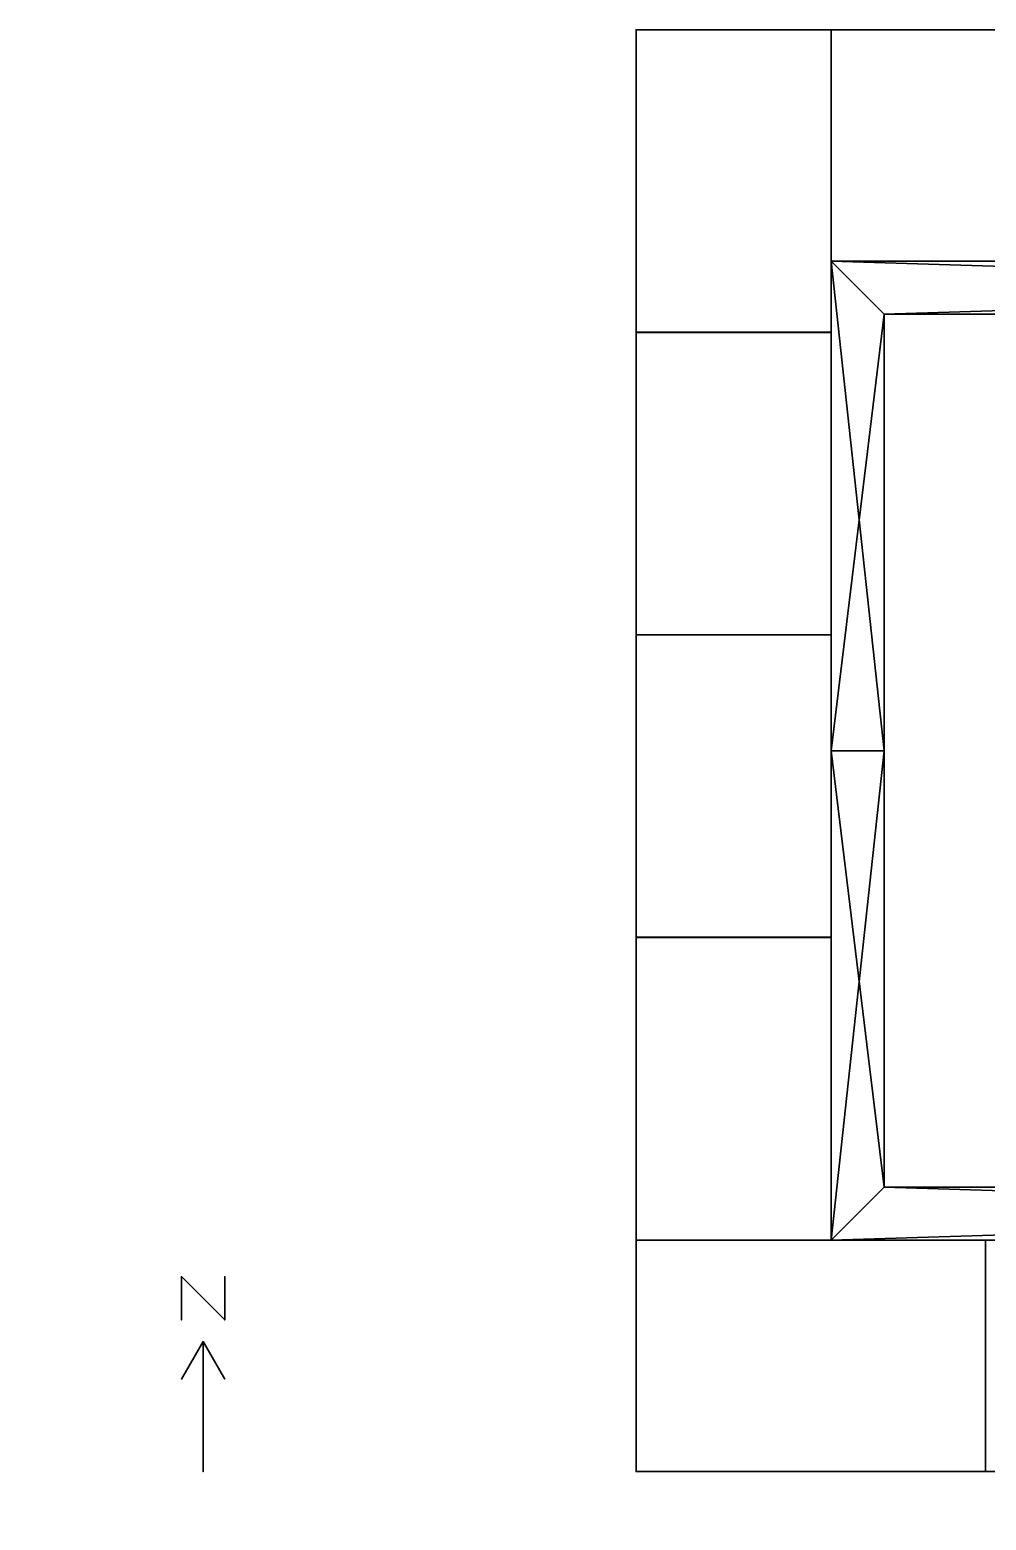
# Model space of a CAD drawing. Header units: metres. Extents: x -14 to 49.9, y -1.1 to 33.3.
# Drawn here: x -14 to 8.08, y -1.12 to 33.27 of the extents above; entities that cross this region are included whole.
import ezdxf

# ---------------------------------------------------------------- set-up
doc = ezdxf.new("R2010")
doc.units = ezdxf.units.M

msp = doc.modelspace()

# ---------------------------------------------------------------- linework, layer by layer
at = {"layer": '1', "color": 3}
for points in [[(-10.5, 4.5, 0.1), (-10.5, 4.5), (-10.5, 3.5), (-10.5, 3.5, 0.1)], [(-10.5, 4.5, 0.1), (-10.5, 4.5), (-9.5, 3.5), (-9.5, 3.5, 0.1)], [(-9.5, 4.5, 0.1), (-9.5, 4.5), (-9.5, 3.5), (-9.5, 3.5, 0.1)], [(-10, 3, 0.1), (-10, 3), (-10.5, 2.13397), (-10.5, 2.13397, 0.1)], [(-10, 3, 0.1), (-10, 3), (-10, 0), (-10, 0, 0.1)], [(-10, 3, 0.1), (-10, 3), (-9.5, 2.13397), (-9.5, 2.13397, 0.1)]]:
    msp.add_3dface(points, dxfattribs=at)
at = {"layer": 'CLASSROOM_BOT_ZN', "color": 43}
for points in [[(10.08221, 33.274, 2.7432), (10.08221, 33.274), (4.50374, 33.274), (4.50374, 33.274, 2.7432)], [(4.50374, 33.274, 2.7432), (4.50374, 33.274), (4.50374, 27.93365), (4.50374, 27.93365, 2.7432)], [(4.50374, 27.93365, 2.7432), (4.50374, 27.93365), (10.08221, 27.93365), (10.08221, 27.93365, 2.7432)]]:
    msp.add_3dface(points, dxfattribs=at)
at = {"layer": 'CLASSROOM_BOT_ZN', "color": 8}
msp.add_3dface([(10.08221, 33.274), (10.08221, 27.93365), (4.50374, 27.93365), (4.50374, 33.274)], dxfattribs=at)
at = {"layer": 'CLASSROOM_BOT_ZN', "color": 15}
msp.add_3dface([(4.50374, 33.274, 2.7432), (4.50374, 27.93365, 2.7432), (10.08221, 27.93365, 2.7432), (10.08221, 33.274, 2.7432)], dxfattribs=at)
at = {"layer": 'CLASSROOM_BOT_ZN', "color": 143}
msp.add_3dface([(10.05681, 33.274, 2.34088), (10.05681, 33.274, 1.02076), (4.52914, 33.274, 1.02076), (4.52914, 33.274, 2.34088)], dxfattribs=at)
at = {"layer": 'CONFROOM_BOT_1_ZN', "color": 43}
for points in [[(4.50374, 5.34194, 2.7432), (4.50374, 5.34194), (0, 5.34194), (0, 5.34194, 2.7432)], [(0, 5.34194, 2.7432), (0, 5.34194), (0, 0), (0, 0, 2.7432)], [(8.06926, 5.34194, 2.7432), (8.06926, 5.34194), (4.50374, 5.34194), (4.50374, 5.34194, 2.7432)], [(8.06926, 0, 2.7432), (8.06926, 0), (8.06926, 5.34194), (8.06926, 5.34194, 2.7432)], [(0, 0, 2.7432), (0, 0), (8.06926, 0), (8.06926, 0, 2.7432)]]:
    msp.add_3dface(points, dxfattribs=at)
at = {"layer": 'CONFROOM_BOT_1_ZN', "color": 8}
msp.add_3dface([(8.06926, 5.34194), (8.06926, 0), (0, 0), (0, 5.34194)], dxfattribs=at)
at = {"layer": 'CONFROOM_BOT_1_ZN', "color": 15}
msp.add_3dface([(0, 5.34194, 2.7432), (0, 0, 2.7432), (8.06926, 0, 2.7432), (8.06926, 5.34194, 2.7432)], dxfattribs=at)
at = {"layer": 'CONFROOM_BOT_1_ZN', "color": 143}
for points in [[(0, 5.31654, 2.34142), (0, 5.31654, 1.02076), (0, 0.0254, 1.02076), (0, 0.0254, 2.34142)], [(0.0254, 0, 2.33715), (0.0254, 0, 1.02076), (8.04386, 0, 1.02076), (8.04386, 0, 2.33715)]]:
    msp.add_3dface(points, dxfattribs=at)
at = {"layer": 'CONFROOM_MID_1_ZN', "color": 43}
for points in [[(4.50374, 5.34194, 6.7056), (4.50374, 5.34194, 3.9624), (0, 5.34194, 3.9624), (0, 5.34194, 6.7056)], [(0, 5.34194, 6.7056), (0, 5.34194, 3.9624), (0, 0, 3.9624), (0, 0, 6.7056)], [(8.06926, 5.34194, 6.7056), (8.06926, 5.34194, 3.9624), (4.50374, 5.34194, 3.9624), (4.50374, 5.34194, 6.7056)], [(8.06926, 0, 6.7056), (8.06926, 0, 3.9624), (8.06926, 5.34194, 3.9624), (8.06926, 5.34194, 6.7056)], [(0, 0, 6.7056), (0, 0, 3.9624), (8.06926, 0, 3.9624), (8.06926, 0, 6.7056)]]:
    msp.add_3dface(points, dxfattribs=at)
at = {"layer": 'CONFROOM_MID_1_ZN', "color": 8}
msp.add_3dface([(8.06926, 5.34194, 3.9624), (8.06926, 0, 3.9624), (0, 0, 3.9624), (0, 5.34194, 3.9624)], dxfattribs=at)
at = {"layer": 'CONFROOM_MID_1_ZN', "color": 15}
msp.add_3dface([(0, 5.34194, 6.7056), (0, 0, 6.7056), (8.06926, 0, 6.7056), (8.06926, 5.34194, 6.7056)], dxfattribs=at)
at = {"layer": 'CONFROOM_MID_1_ZN', "color": 143}
for points in [[(0, 5.31654, 6.30382), (0, 5.31654, 4.98316), (0, 0.0254, 4.98316), (0, 0.0254, 6.30382)], [(0.0254, 0, 6.29955), (0.0254, 0, 4.98316), (8.04386, 0, 4.98316), (8.04386, 0, 6.29955)]]:
    msp.add_3dface(points, dxfattribs=at)
at = {"layer": 'CONFROOM_TOP_1_ZN', "color": 43}
for points in [[(4.50374, 5.34194, 10.668), (4.50374, 5.34194, 7.9248), (0, 5.34194, 7.9248), (0, 5.34194, 10.668)], [(0, 5.34194, 10.668), (0, 5.34194, 7.9248), (0, 0, 7.9248), (0, 0, 10.668)], [(8.06926, 5.34194, 10.668), (8.06926, 5.34194, 7.9248), (4.50374, 5.34194, 7.9248), (4.50374, 5.34194, 10.668)], [(8.06926, 0, 10.668), (8.06926, 0, 7.9248), (8.06926, 5.34194, 7.9248), (8.06926, 5.34194, 10.668)], [(0, 0, 10.668), (0, 0, 7.9248), (8.06926, 0, 7.9248), (8.06926, 0, 10.668)]]:
    msp.add_3dface(points, dxfattribs=at)
at = {"layer": 'CONFROOM_TOP_1_ZN', "color": 8}
msp.add_3dface([(8.06926, 5.34194, 7.9248), (8.06926, 0, 7.9248), (0, 0, 7.9248), (0, 5.34194, 7.9248)], dxfattribs=at)
at = {"layer": 'CONFROOM_TOP_1_ZN', "color": 15}
msp.add_3dface([(0, 5.34194, 10.668), (0, 0, 10.668), (8.06926, 0, 10.668), (8.06926, 5.34194, 10.668)], dxfattribs=at)
at = {"layer": 'CONFROOM_TOP_1_ZN', "color": 143}
for points in [[(0, 5.31654, 10.26622), (0, 5.31654, 8.94556), (0, 0.0254, 8.94556), (0, 0.0254, 10.26622)], [(0.0254, 0, 10.26195), (0.0254, 0, 8.94556), (8.04386, 0, 8.94556), (8.04386, 0, 10.26195)]]:
    msp.add_3dface(points, dxfattribs=at)
at = {"layer": 'CORRIDOR_BOT_1_ZN', "color": 43}
for points in [[(5.72294, 16.63779, 2.7432), (5.72294, 16.63779), (4.50374, 16.63779), (4.50374, 16.63779, 2.7432)], [(4.50374, 16.63779, 2.7432), (4.50374, 16.63779), (4.50374, 12.32779), (4.50374, 12.32779, 2.7432)], [(5.72294, 6.56114, 2.7432), (5.72294, 6.56114), (5.72294, 16.63779), (5.72294, 16.63779, 2.7432)], [(4.50374, 12.32779, 2.7432), (4.50374, 12.32779), (4.50374, 5.34194), (4.50374, 5.34194, 2.7432)], [(15.3543, 6.56114, 2.7432), (15.3543, 6.56114), (5.72294, 6.56114), (5.72294, 6.56114, 2.7432)], [(4.50374, 5.34194, 2.7432), (4.50374, 5.34194), (8.06926, 5.34194), (8.06926, 5.34194, 2.7432)], [(8.06926, 5.34194, 2.7432), (8.06926, 5.34194), (16.5735, 5.34194), (16.5735, 5.34194, 2.7432)]]:
    msp.add_3dface(points, dxfattribs=at)
at = {"layer": 'CORRIDOR_BOT_1_ZN', "color": 8}
for points in [[(4.50374, 5.34194), (4.50374, 16.63779), (5.72294, 16.63779)], [(4.50374, 5.34194), (5.72294, 16.63779), (5.72294, 6.56114)], [(4.50374, 5.34194), (5.72294, 6.56114), (44.18806, 6.56114)]]:
    msp.add_3dface(points, dxfattribs=at)
at = {"layer": 'CORRIDOR_BOT_1_ZN', "color": 15}
for points in [[(4.50374, 16.63779, 2.7432), (4.50374, 5.34194, 2.7432), (5.72294, 6.56114, 2.7432)], [(4.50374, 16.63779, 2.7432), (5.72294, 6.56114, 2.7432), (5.72294, 16.63779, 2.7432)], [(4.50374, 5.34194, 2.7432), (45.40726, 5.34194, 2.7432), (44.18806, 6.56114, 2.7432)], [(4.50374, 5.34194, 2.7432), (44.18806, 6.56114, 2.7432), (5.72294, 6.56114, 2.7432)]]:
    msp.add_3dface(points, dxfattribs=at)
at = {"layer": 'CORRIDOR_BOT_2_ZN', "color": 43}
for points in [[(10.08221, 27.93365, 2.7432), (10.08221, 27.93365), (4.50374, 27.93365), (4.50374, 27.93365, 2.7432)], [(4.50374, 27.93365, 2.7432), (4.50374, 27.93365), (4.50374, 26.29365), (4.50374, 26.29365, 2.7432)], [(5.72294, 16.63779, 2.7432), (5.72294, 16.63779), (5.72294, 26.71445), (5.72294, 26.71445, 2.7432)], [(5.72294, 26.71445, 2.7432), (5.72294, 26.71445), (15.3543, 26.71445), (15.3543, 26.71445, 2.7432)], [(4.50374, 26.29365, 2.7432), (4.50374, 26.29365), (4.50374, 19.30779), (4.50374, 19.30779, 2.7432)], [(4.50374, 19.30779, 2.7432), (4.50374, 19.30779), (4.50374, 16.63779), (4.50374, 16.63779, 2.7432)], [(4.50374, 16.63779, 2.7432), (4.50374, 16.63779), (5.72294, 16.63779), (5.72294, 16.63779, 2.7432)]]:
    msp.add_3dface(points, dxfattribs=at)
at = {"layer": 'CORRIDOR_BOT_2_ZN', "color": 8}
for points in [[(5.72294, 26.71445), (4.50374, 16.63779), (4.50374, 27.93365)], [(45.40726, 27.93365), (5.72294, 26.71445), (4.50374, 27.93365)], [(45.40726, 27.93365), (44.18806, 26.71445), (5.72294, 26.71445)], [(5.72294, 26.71445), (5.72294, 16.63779), (4.50374, 16.63779)]]:
    msp.add_3dface(points, dxfattribs=at)
at = {"layer": 'CORRIDOR_BOT_2_ZN', "color": 15}
for points in [[(4.50374, 27.93365, 2.7432), (4.50374, 16.63779, 2.7432), (5.72294, 16.63779, 2.7432)], [(4.50374, 27.93365, 2.7432), (5.72294, 16.63779, 2.7432), (5.72294, 26.71445, 2.7432)], [(4.50374, 27.93365, 2.7432), (5.72294, 26.71445, 2.7432), (44.18806, 26.71445, 2.7432)]]:
    msp.add_3dface(points, dxfattribs=at)
at = {"layer": 'CORRIDOR_MID_1_ZN', "color": 43}
for points in [[(5.72294, 16.63779, 6.7056), (5.72294, 16.63779, 3.9624), (4.50374, 16.63779, 3.9624), (4.50374, 16.63779, 6.7056)], [(4.50374, 16.63779, 6.7056), (4.50374, 16.63779, 3.9624), (4.50374, 12.33779, 3.9624), (4.50374, 12.33779, 6.7056)], [(5.72294, 6.56114, 6.7056), (5.72294, 6.56114, 3.9624), (5.72294, 16.63779, 3.9624), (5.72294, 16.63779, 6.7056)], [(4.50374, 12.33779, 6.7056), (4.50374, 12.33779, 3.9624), (4.50374, 5.34194, 3.9624), (4.50374, 5.34194, 6.7056)], [(15.3543, 6.56114, 6.7056), (15.3543, 6.56114, 3.9624), (5.72294, 6.56114, 3.9624), (5.72294, 6.56114, 6.7056)], [(4.50374, 5.34194, 6.7056), (4.50374, 5.34194, 3.9624), (8.06926, 5.34194, 3.9624), (8.06926, 5.34194, 6.7056)], [(8.06926, 5.34194, 6.7056), (8.06926, 5.34194, 3.9624), (16.5735, 5.34194, 3.9624), (16.5735, 5.34194, 6.7056)]]:
    msp.add_3dface(points, dxfattribs=at)
at = {"layer": 'CORRIDOR_MID_1_ZN', "color": 8}
for points in [[(4.50374, 5.34194, 3.9624), (4.50374, 16.63779, 3.9624), (5.72294, 16.63779, 3.9624)], [(4.50374, 5.34194, 3.9624), (5.72294, 16.63779, 3.9624), (5.72294, 6.56114, 3.9624)], [(4.50374, 5.34194, 3.9624), (5.72294, 6.56114, 3.9624), (44.18806, 6.56114, 3.9624)]]:
    msp.add_3dface(points, dxfattribs=at)
at = {"layer": 'CORRIDOR_MID_1_ZN', "color": 15}
for points in [[(4.50374, 16.63779, 6.7056), (4.50374, 5.34194, 6.7056), (5.72294, 6.56114, 6.7056)], [(4.50374, 16.63779, 6.7056), (5.72294, 6.56114, 6.7056), (5.72294, 16.63779, 6.7056)], [(4.50374, 5.34194, 6.7056), (45.40726, 5.34194, 6.7056), (44.18806, 6.56114, 6.7056)], [(4.50374, 5.34194, 6.7056), (44.18806, 6.56114, 6.7056), (5.72294, 6.56114, 6.7056)]]:
    msp.add_3dface(points, dxfattribs=at)
at = {"layer": 'CORRIDOR_MID_2_ZN', "color": 43}
for points in [[(10.08221, 27.93365, 6.7056), (10.08221, 27.93365, 3.9624), (4.50374, 27.93365, 3.9624), (4.50374, 27.93365, 6.7056)], [(4.50374, 27.93365, 6.7056), (4.50374, 27.93365, 3.9624), (4.50374, 26.29365, 3.9624), (4.50374, 26.29365, 6.7056)], [(5.72294, 16.63779, 6.7056), (5.72294, 16.63779, 3.9624), (5.72294, 26.71445, 3.9624), (5.72294, 26.71445, 6.7056)], [(5.72294, 26.71445, 6.7056), (5.72294, 26.71445, 3.9624), (15.3543, 26.71445, 3.9624), (15.3543, 26.71445, 6.7056)], [(4.50374, 26.29365, 6.7056), (4.50374, 26.29365, 3.9624), (4.50374, 19.31779, 3.9624), (4.50374, 19.31779, 6.7056)], [(4.50374, 19.31779, 6.7056), (4.50374, 19.31779, 3.9624), (4.50374, 16.63779, 3.9624), (4.50374, 16.63779, 6.7056)], [(4.50374, 16.63779, 6.7056), (4.50374, 16.63779, 3.9624), (5.72294, 16.63779, 3.9624), (5.72294, 16.63779, 6.7056)]]:
    msp.add_3dface(points, dxfattribs=at)
at = {"layer": 'CORRIDOR_MID_2_ZN', "color": 8}
for points in [[(5.72294, 26.71445, 3.9624), (4.50374, 16.63779, 3.9624), (4.50374, 27.93365, 3.9624)], [(45.40726, 27.93365, 3.9624), (5.72294, 26.71445, 3.9624), (4.50374, 27.93365, 3.9624)], [(45.40726, 27.93365, 3.9624), (44.18806, 26.71445, 3.9624), (5.72294, 26.71445, 3.9624)], [(5.72294, 26.71445, 3.9624), (5.72294, 16.63779, 3.9624), (4.50374, 16.63779, 3.9624)]]:
    msp.add_3dface(points, dxfattribs=at)
at = {"layer": 'CORRIDOR_MID_2_ZN', "color": 15}
for points in [[(4.50374, 27.93365, 6.7056), (4.50374, 16.63779, 6.7056), (5.72294, 16.63779, 6.7056)], [(4.50374, 27.93365, 6.7056), (5.72294, 16.63779, 6.7056), (5.72294, 26.71445, 6.7056)], [(4.50374, 27.93365, 6.7056), (5.72294, 26.71445, 6.7056), (44.18806, 26.71445, 6.7056)]]:
    msp.add_3dface(points, dxfattribs=at)
at = {"layer": 'CORRIDOR_TOP_1_ZN', "color": 43}
for points in [[(5.72294, 16.63779, 10.668), (5.72294, 16.63779, 7.9248), (4.50374, 16.63779, 7.9248), (4.50374, 16.63779, 10.668)], [(4.50374, 16.63779, 10.668), (4.50374, 16.63779, 7.9248), (4.50374, 12.32779, 7.9248), (4.50374, 12.32779, 10.668)], [(5.72294, 6.56114, 10.668), (5.72294, 6.56114, 7.9248), (5.72294, 16.63779, 7.9248), (5.72294, 16.63779, 10.668)], [(4.50374, 12.32779, 10.668), (4.50374, 12.32779, 7.9248), (4.50374, 5.34194, 7.9248), (4.50374, 5.34194, 10.668)], [(15.3543, 6.56114, 10.668), (15.3543, 6.56114, 7.9248), (5.72294, 6.56114, 7.9248), (5.72294, 6.56114, 10.668)], [(4.50374, 5.34194, 10.668), (4.50374, 5.34194, 7.9248), (8.06926, 5.34194, 7.9248), (8.06926, 5.34194, 10.668)], [(8.06926, 5.34194, 10.668), (8.06926, 5.34194, 7.9248), (16.5735, 5.34194, 7.9248), (16.5735, 5.34194, 10.668)]]:
    msp.add_3dface(points, dxfattribs=at)
at = {"layer": 'CORRIDOR_TOP_1_ZN', "color": 8}
for points in [[(4.50374, 5.34194, 7.9248), (4.50374, 16.63779, 7.9248), (5.72294, 16.63779, 7.9248)], [(4.50374, 5.34194, 7.9248), (5.72294, 16.63779, 7.9248), (5.72294, 6.56114, 7.9248)], [(4.50374, 5.34194, 7.9248), (5.72294, 6.56114, 7.9248), (44.18806, 6.56114, 7.9248)]]:
    msp.add_3dface(points, dxfattribs=at)
at = {"layer": 'CORRIDOR_TOP_1_ZN', "color": 15}
for points in [[(4.50374, 16.63779, 10.668), (4.50374, 5.34194, 10.668), (5.72294, 6.56114, 10.668)], [(4.50374, 16.63779, 10.668), (5.72294, 6.56114, 10.668), (5.72294, 16.63779, 10.668)], [(4.50374, 5.34194, 10.668), (45.40726, 5.34194, 10.668), (44.18806, 6.56114, 10.668)], [(4.50374, 5.34194, 10.668), (44.18806, 6.56114, 10.668), (5.72294, 6.56114, 10.668)]]:
    msp.add_3dface(points, dxfattribs=at)
at = {"layer": 'CORRIDOR_TOP_2_ZN', "color": 43}
for points in [[(10.08221, 27.93365, 10.668), (10.08221, 27.93365, 7.9248), (4.50374, 27.93365, 7.9248), (4.50374, 27.93365, 10.668)], [(4.50374, 27.93365, 10.668), (4.50374, 27.93365, 7.9248), (4.50374, 26.29365, 7.9248), (4.50374, 26.29365, 10.668)], [(5.72294, 16.63779, 10.668), (5.72294, 16.63779, 7.9248), (5.72294, 26.71445, 7.9248), (5.72294, 26.71445, 10.668)], [(5.72294, 26.71445, 10.668), (5.72294, 26.71445, 7.9248), (15.3543, 26.71445, 7.9248), (15.3543, 26.71445, 10.668)], [(4.50374, 26.29365, 10.668), (4.50374, 26.29365, 7.9248), (4.50374, 19.31779, 7.9248), (4.50374, 19.31779, 10.668)], [(4.50374, 19.31779, 10.668), (4.50374, 19.31779, 7.9248), (4.50374, 16.63779, 7.9248), (4.50374, 16.63779, 10.668)], [(4.50374, 16.63779, 10.668), (4.50374, 16.63779, 7.9248), (5.72294, 16.63779, 7.9248), (5.72294, 16.63779, 10.668)]]:
    msp.add_3dface(points, dxfattribs=at)
at = {"layer": 'CORRIDOR_TOP_2_ZN', "color": 8}
for points in [[(5.72294, 26.71445, 7.9248), (4.50374, 16.63779, 7.9248), (4.50374, 27.93365, 7.9248)], [(45.40726, 27.93365, 7.9248), (5.72294, 26.71445, 7.9248), (4.50374, 27.93365, 7.9248)], [(45.40726, 27.93365, 7.9248), (44.18806, 26.71445, 7.9248), (5.72294, 26.71445, 7.9248)], [(5.72294, 26.71445, 7.9248), (5.72294, 16.63779, 7.9248), (4.50374, 16.63779, 7.9248)]]:
    msp.add_3dface(points, dxfattribs=at)
at = {"layer": 'CORRIDOR_TOP_2_ZN', "color": 15}
for points in [[(4.50374, 27.93365, 10.668), (4.50374, 16.63779, 10.668), (5.72294, 16.63779, 10.668)], [(4.50374, 27.93365, 10.668), (5.72294, 16.63779, 10.668), (5.72294, 26.71445, 10.668)], [(4.50374, 27.93365, 10.668), (5.72294, 26.71445, 10.668), (44.18806, 26.71445, 10.668)]]:
    msp.add_3dface(points, dxfattribs=at)
at = {"layer": 'ENCLOSEDOFFICE_BOT_1_ZN', "color": 43}
for points in [[(4.50374, 12.3265, 2.7432), (4.50374, 12.3265), (0, 12.3265), (0, 12.3265, 2.7432)], [(0, 12.3265, 2.7432), (0, 12.3265), (0, 5.34194), (0, 5.34194, 2.7432)], [(4.50374, 5.34194, 2.7432), (4.50374, 5.34194), (4.50374, 12.3265), (4.50374, 12.3265, 2.7432)], [(0, 5.34194, 2.7432), (0, 5.34194), (4.50374, 5.34194), (4.50374, 5.34194, 2.7432)]]:
    msp.add_3dface(points, dxfattribs=at)
at = {"layer": 'ENCLOSEDOFFICE_BOT_1_ZN', "color": 8}
msp.add_3dface([(4.50374, 12.3265), (4.50374, 5.34194), (0, 5.34194), (0, 12.3265)], dxfattribs=at)
at = {"layer": 'ENCLOSEDOFFICE_BOT_1_ZN', "color": 15}
msp.add_3dface([(0, 12.3265, 2.7432), (0, 5.34194, 2.7432), (4.50374, 5.34194, 2.7432), (4.50374, 12.3265, 2.7432)], dxfattribs=at)
at = {"layer": 'ENCLOSEDOFFICE_BOT_1_ZN', "color": 143}
msp.add_3dface([(0, 12.2965, 2.33125), (0, 12.2965, 1.02076), (0, 5.36734, 1.02076), (0, 5.36734, 2.33125)], dxfattribs=at)
at = {"layer": 'ENCLOSEDOFFICE_BOT_3_ZN', "color": 43}
for points in [[(16.5735, 5.34194, 2.7432), (16.5735, 5.34194), (8.06926, 5.34194), (8.06926, 5.34194, 2.7432)], [(8.06926, 5.34194, 2.7432), (8.06926, 5.34194), (8.06926, 0), (8.06926, 0, 2.7432)], [(8.06926, 0, 2.7432), (8.06926, 0), (16.5735, 0), (16.5735, 0, 2.7432)]]:
    msp.add_3dface(points, dxfattribs=at)
at = {"layer": 'ENCLOSEDOFFICE_BOT_3_ZN', "color": 8}
msp.add_3dface([(16.5735, 5.34194), (16.5735, 0), (8.06926, 0), (8.06926, 5.34194)], dxfattribs=at)
at = {"layer": 'ENCLOSEDOFFICE_BOT_3_ZN', "color": 15}
msp.add_3dface([(8.06926, 5.34194, 2.7432), (8.06926, 0, 2.7432), (16.5735, 0, 2.7432), (16.5735, 5.34194, 2.7432)], dxfattribs=at)
at = {"layer": 'ENCLOSEDOFFICE_BOT_5_ZN', "color": 43}
for points in [[(4.50374, 19.309, 2.7432), (4.50374, 19.309), (0, 19.309), (0, 19.309, 2.7432)], [(0, 19.309, 2.7432), (0, 19.309), (0, 12.3265), (0, 12.3265, 2.7432)], [(4.50374, 16.63779, 2.7432), (4.50374, 16.63779), (4.50374, 19.309), (4.50374, 19.309, 2.7432)], [(4.50374, 12.3265, 2.7432), (4.50374, 12.3265), (4.50374, 16.63779), (4.50374, 16.63779, 2.7432)], [(0, 12.3265, 2.7432), (0, 12.3265), (4.50374, 12.3265), (4.50374, 12.3265, 2.7432)]]:
    msp.add_3dface(points, dxfattribs=at)
at = {"layer": 'ENCLOSEDOFFICE_BOT_5_ZN', "color": 8}
msp.add_3dface([(4.50374, 19.309), (4.50374, 12.3265), (0, 12.3265), (0, 19.309)], dxfattribs=at)
at = {"layer": 'ENCLOSEDOFFICE_BOT_5_ZN', "color": 15}
msp.add_3dface([(0, 19.309, 2.7432), (0, 12.3265, 2.7432), (4.50374, 12.3265, 2.7432), (4.50374, 19.309, 2.7432)], dxfattribs=at)
at = {"layer": 'ENCLOSEDOFFICE_BOT_5_ZN', "color": 143}
msp.add_3dface([(0, 19.279, 2.33125), (0, 19.279, 1.02076), (0, 12.3565, 1.02076), (0, 12.3565, 2.33125)], dxfattribs=at)
at = {"layer": 'ENCLOSEDOFFICE_BOT_6_ZN', "color": 43}
for points in [[(4.50374, 26.2915, 2.7432), (4.50374, 26.2915), (0, 26.2915), (0, 26.2915, 2.7432)], [(0, 26.2915, 2.7432), (0, 26.2915), (0, 19.309), (0, 19.309, 2.7432)], [(4.50374, 19.309, 2.7432), (4.50374, 19.309), (4.50374, 26.2915), (4.50374, 26.2915, 2.7432)], [(0, 19.309, 2.7432), (0, 19.309), (4.50374, 19.309), (4.50374, 19.309, 2.7432)]]:
    msp.add_3dface(points, dxfattribs=at)
at = {"layer": 'ENCLOSEDOFFICE_BOT_6_ZN', "color": 8}
msp.add_3dface([(4.50374, 26.2915), (4.50374, 19.309), (0, 19.309), (0, 26.2915)], dxfattribs=at)
at = {"layer": 'ENCLOSEDOFFICE_BOT_6_ZN', "color": 15}
msp.add_3dface([(0, 26.2915, 2.7432), (0, 19.309, 2.7432), (4.50374, 19.309, 2.7432), (4.50374, 26.2915, 2.7432)], dxfattribs=at)
at = {"layer": 'ENCLOSEDOFFICE_BOT_6_ZN', "color": 143}
msp.add_3dface([(0, 26.2615, 2.33125), (0, 26.2615, 1.02076), (0, 19.339, 1.02076), (0, 19.339, 2.33125)], dxfattribs=at)
at = {"layer": 'ENCLOSEDOFFICE_BOT_7_ZN', "color": 43}
for points in [[(4.50374, 33.274, 2.7432), (4.50374, 33.274), (0, 33.274), (0, 33.274, 2.7432)], [(0, 33.274, 2.7432), (0, 33.274), (0, 26.2915), (0, 26.2915, 2.7432)], [(4.50374, 27.93365, 2.7432), (4.50374, 27.93365), (4.50374, 33.274), (4.50374, 33.274, 2.7432)], [(4.50374, 26.2915, 2.7432), (4.50374, 26.2915), (4.50374, 27.93365), (4.50374, 27.93365, 2.7432)], [(0, 26.2915, 2.7432), (0, 26.2915), (4.50374, 26.2915), (4.50374, 26.2915, 2.7432)]]:
    msp.add_3dface(points, dxfattribs=at)
at = {"layer": 'ENCLOSEDOFFICE_BOT_7_ZN', "color": 8}
msp.add_3dface([(4.50374, 33.274), (4.50374, 26.2915), (0, 26.2915), (0, 33.274)], dxfattribs=at)
at = {"layer": 'ENCLOSEDOFFICE_BOT_7_ZN', "color": 15}
msp.add_3dface([(0, 33.274, 2.7432), (0, 26.2915, 2.7432), (4.50374, 26.2915, 2.7432), (4.50374, 33.274, 2.7432)], dxfattribs=at)
at = {"layer": 'ENCLOSEDOFFICE_BOT_7_ZN', "color": 143}
for points in [[(0, 33.2486, 2.33125), (0, 33.2486, 1.02076), (0, 26.3215, 1.02076), (0, 26.3215, 2.33125)], [(4.47834, 33.274, 2.34379), (4.47834, 33.274, 1.02076), (0.0254, 33.274, 1.02076), (0.0254, 33.274, 2.34379)]]:
    msp.add_3dface(points, dxfattribs=at)
at = {"layer": 'ENCLOSEDOFFICE_MID_1_ZN', "color": 43}
for points in [[(4.50374, 12.334, 6.7056), (4.50374, 12.334, 3.9624), (0, 12.334, 3.9624), (0, 12.334, 6.7056)], [(0, 12.334, 6.7056), (0, 12.334, 3.9624), (0, 5.34194, 3.9624), (0, 5.34194, 6.7056)], [(4.50374, 5.34194, 6.7056), (4.50374, 5.34194, 3.9624), (4.50374, 12.334, 3.9624), (4.50374, 12.334, 6.7056)], [(0, 5.34194, 6.7056), (0, 5.34194, 3.9624), (4.50374, 5.34194, 3.9624), (4.50374, 5.34194, 6.7056)]]:
    msp.add_3dface(points, dxfattribs=at)
at = {"layer": 'ENCLOSEDOFFICE_MID_1_ZN', "color": 8}
msp.add_3dface([(4.50374, 12.334, 3.9624), (4.50374, 5.34194, 3.9624), (0, 5.34194, 3.9624), (0, 12.334, 3.9624)], dxfattribs=at)
at = {"layer": 'ENCLOSEDOFFICE_MID_1_ZN', "color": 15}
msp.add_3dface([(0, 12.334, 6.7056), (0, 5.34194, 6.7056), (4.50374, 5.34194, 6.7056), (4.50374, 12.334, 6.7056)], dxfattribs=at)
at = {"layer": 'ENCLOSEDOFFICE_MID_1_ZN', "color": 143}
msp.add_3dface([(0, 12.304, 6.29365), (0, 12.304, 4.98316), (0, 5.36734, 4.98316), (0, 5.36734, 6.29365)], dxfattribs=at)
at = {"layer": 'ENCLOSEDOFFICE_MID_3_ZN', "color": 43}
for points in [[(12.39203, 33.274, 6.7056), (12.39203, 33.274, 3.9624), (4.50374, 33.274, 3.9624), (4.50374, 33.274, 6.7056)], [(4.50374, 33.274, 6.7056), (4.50374, 33.274, 3.9624), (4.50374, 27.93365, 3.9624), (4.50374, 27.93365, 6.7056)], [(4.50374, 27.93365, 6.7056), (4.50374, 27.93365, 3.9624), (10.08221, 27.93365, 3.9624), (10.08221, 27.93365, 6.7056)]]:
    msp.add_3dface(points, dxfattribs=at)
at = {"layer": 'ENCLOSEDOFFICE_MID_3_ZN', "color": 8}
msp.add_3dface([(12.39203, 33.274, 3.9624), (12.39203, 27.93365, 3.9624), (4.50374, 27.93365, 3.9624), (4.50374, 33.274, 3.9624)], dxfattribs=at)
at = {"layer": 'ENCLOSEDOFFICE_MID_3_ZN', "color": 15}
msp.add_3dface([(4.50374, 33.274, 6.7056), (4.50374, 27.93365, 6.7056), (12.39203, 27.93365, 6.7056), (12.39203, 33.274, 6.7056)], dxfattribs=at)
at = {"layer": 'ENCLOSEDOFFICE_MID_3_ZN', "color": 143}
msp.add_3dface([(12.36663, 33.274, 6.29974), (12.36663, 33.274, 4.98316), (4.52914, 33.274, 4.98316), (4.52914, 33.274, 6.29974)], dxfattribs=at)
at = {"layer": 'ENCLOSEDOFFICE_MID_4_ZN', "color": 43}
for points in [[(4.50374, 19.314, 6.7056), (4.50374, 19.314, 3.9624), (0, 19.314, 3.9624), (0, 19.314, 6.7056)], [(0, 19.314, 6.7056), (0, 19.314, 3.9624), (0, 12.334, 3.9624), (0, 12.334, 6.7056)], [(4.50374, 16.63779, 6.7056), (4.50374, 16.63779, 3.9624), (4.50374, 19.314, 3.9624), (4.50374, 19.314, 6.7056)], [(4.50374, 12.334, 6.7056), (4.50374, 12.334, 3.9624), (4.50374, 16.63779, 3.9624), (4.50374, 16.63779, 6.7056)], [(0, 12.334, 6.7056), (0, 12.334, 3.9624), (4.50374, 12.334, 3.9624), (4.50374, 12.334, 6.7056)]]:
    msp.add_3dface(points, dxfattribs=at)
at = {"layer": 'ENCLOSEDOFFICE_MID_4_ZN', "color": 8}
msp.add_3dface([(4.50374, 19.314, 3.9624), (4.50374, 12.334, 3.9624), (0, 12.334, 3.9624), (0, 19.314, 3.9624)], dxfattribs=at)
at = {"layer": 'ENCLOSEDOFFICE_MID_4_ZN', "color": 15}
msp.add_3dface([(0, 19.314, 6.7056), (0, 12.334, 6.7056), (4.50374, 12.334, 6.7056), (4.50374, 19.314, 6.7056)], dxfattribs=at)
at = {"layer": 'ENCLOSEDOFFICE_MID_4_ZN', "color": 143}
msp.add_3dface([(0, 19.284, 6.29365), (0, 19.284, 4.98316), (0, 12.364, 4.98316), (0, 12.364, 6.29365)], dxfattribs=at)
at = {"layer": 'ENCLOSEDOFFICE_MID_5_ZN', "color": 43}
for points in [[(4.50374, 26.294, 6.7056), (4.50374, 26.294, 3.9624), (0, 26.294, 3.9624), (0, 26.294, 6.7056)], [(0, 26.294, 6.7056), (0, 26.294, 3.9624), (0, 19.314, 3.9624), (0, 19.314, 6.7056)], [(4.50374, 19.314, 6.7056), (4.50374, 19.314, 3.9624), (4.50374, 26.294, 3.9624), (4.50374, 26.294, 6.7056)], [(0, 19.314, 6.7056), (0, 19.314, 3.9624), (4.50374, 19.314, 3.9624), (4.50374, 19.314, 6.7056)]]:
    msp.add_3dface(points, dxfattribs=at)
at = {"layer": 'ENCLOSEDOFFICE_MID_5_ZN', "color": 8}
msp.add_3dface([(4.50374, 26.294, 3.9624), (4.50374, 19.314, 3.9624), (0, 19.314, 3.9624), (0, 26.294, 3.9624)], dxfattribs=at)
at = {"layer": 'ENCLOSEDOFFICE_MID_5_ZN', "color": 15}
msp.add_3dface([(0, 26.294, 6.7056), (0, 19.314, 6.7056), (4.50374, 19.314, 6.7056), (4.50374, 26.294, 6.7056)], dxfattribs=at)
at = {"layer": 'ENCLOSEDOFFICE_MID_5_ZN', "color": 143}
msp.add_3dface([(0, 26.264, 6.29365), (0, 26.264, 4.98316), (0, 19.344, 4.98316), (0, 19.344, 6.29365)], dxfattribs=at)
at = {"layer": 'ENCLOSEDOFFICE_MID_6_ZN', "color": 43}
for points in [[(4.50374, 33.274, 6.7056), (4.50374, 33.274, 3.9624), (0, 33.274, 3.9624), (0, 33.274, 6.7056)], [(0, 33.274, 6.7056), (0, 33.274, 3.9624), (0, 26.294, 3.9624), (0, 26.294, 6.7056)], [(4.50374, 27.93365, 6.7056), (4.50374, 27.93365, 3.9624), (4.50374, 33.274, 3.9624), (4.50374, 33.274, 6.7056)], [(4.50374, 26.294, 6.7056), (4.50374, 26.294, 3.9624), (4.50374, 27.93365, 3.9624), (4.50374, 27.93365, 6.7056)], [(0, 26.294, 6.7056), (0, 26.294, 3.9624), (4.50374, 26.294, 3.9624), (4.50374, 26.294, 6.7056)]]:
    msp.add_3dface(points, dxfattribs=at)
at = {"layer": 'ENCLOSEDOFFICE_MID_6_ZN', "color": 8}
msp.add_3dface([(4.50374, 33.274, 3.9624), (4.50374, 26.294, 3.9624), (0, 26.294, 3.9624), (0, 33.274, 3.9624)], dxfattribs=at)
at = {"layer": 'ENCLOSEDOFFICE_MID_6_ZN', "color": 15}
msp.add_3dface([(0, 33.274, 6.7056), (0, 26.294, 6.7056), (4.50374, 26.294, 6.7056), (4.50374, 33.274, 6.7056)], dxfattribs=at)
at = {"layer": 'ENCLOSEDOFFICE_MID_6_ZN', "color": 143}
for points in [[(0, 33.2486, 6.29365), (0, 33.2486, 4.98316), (0, 26.324, 4.98316), (0, 26.324, 6.29365)], [(4.47834, 33.274, 6.30619), (4.47834, 33.274, 4.98316), (0.0254, 33.274, 4.98316), (0.0254, 33.274, 6.30619)]]:
    msp.add_3dface(points, dxfattribs=at)
at = {"layer": 'ENCLOSEDOFFICE_TOP_1_ZN', "color": 43}
for points in [[(4.50374, 12.32797, 10.668), (4.50374, 12.32797, 7.9248), (0, 12.32797, 7.9248), (0, 12.32797, 10.668)], [(0, 12.32797, 10.668), (0, 12.32797, 7.9248), (0, 5.34194, 7.9248), (0, 5.34194, 10.668)], [(4.50374, 5.34194, 10.668), (4.50374, 5.34194, 7.9248), (4.50374, 12.32797, 7.9248), (4.50374, 12.32797, 10.668)], [(0, 5.34194, 10.668), (0, 5.34194, 7.9248), (4.50374, 5.34194, 7.9248), (4.50374, 5.34194, 10.668)]]:
    msp.add_3dface(points, dxfattribs=at)
at = {"layer": 'ENCLOSEDOFFICE_TOP_1_ZN', "color": 8}
msp.add_3dface([(4.50374, 12.32797, 7.9248), (4.50374, 5.34194, 7.9248), (0, 5.34194, 7.9248), (0, 12.32797, 7.9248)], dxfattribs=at)
at = {"layer": 'ENCLOSEDOFFICE_TOP_1_ZN', "color": 15}
msp.add_3dface([(0, 12.32797, 10.668), (0, 5.34194, 10.668), (4.50374, 5.34194, 10.668), (4.50374, 12.32797, 10.668)], dxfattribs=at)
at = {"layer": 'ENCLOSEDOFFICE_TOP_1_ZN', "color": 143}
msp.add_3dface([(0, 12.29629, 10.25433), (0, 12.29629, 8.94385), (0, 5.37026, 8.94385), (0, 5.37026, 10.25433)], dxfattribs=at)
at = {"layer": 'ENCLOSEDOFFICE_TOP_3_ZN', "color": 43}
for points in [[(12.39203, 33.274, 10.668), (12.39203, 33.274, 7.9248), (4.50374, 33.274, 7.9248), (4.50374, 33.274, 10.668)], [(4.50374, 33.274, 10.668), (4.50374, 33.274, 7.9248), (4.50374, 27.93365, 7.9248), (4.50374, 27.93365, 10.668)], [(4.50374, 27.93365, 10.668), (4.50374, 27.93365, 7.9248), (10.08221, 27.93365, 7.9248), (10.08221, 27.93365, 10.668)]]:
    msp.add_3dface(points, dxfattribs=at)
at = {"layer": 'ENCLOSEDOFFICE_TOP_3_ZN', "color": 8}
msp.add_3dface([(12.39203, 33.274, 7.9248), (12.39203, 27.93365, 7.9248), (4.50374, 27.93365, 7.9248), (4.50374, 33.274, 7.9248)], dxfattribs=at)
at = {"layer": 'ENCLOSEDOFFICE_TOP_3_ZN', "color": 15}
msp.add_3dface([(4.50374, 33.274, 10.668), (4.50374, 27.93365, 10.668), (12.39203, 27.93365, 10.668), (12.39203, 33.274, 10.668)], dxfattribs=at)
at = {"layer": 'ENCLOSEDOFFICE_TOP_3_ZN', "color": 143}
msp.add_3dface([(12.36663, 33.274, 10.26214), (12.36663, 33.274, 8.94556), (4.52914, 33.274, 8.94556), (4.52914, 33.274, 10.26214)], dxfattribs=at)
at = {"layer": 'ENCLOSEDOFFICE_TOP_4_ZN', "color": 43}
for points in [[(4.50374, 19.314, 10.668), (4.50374, 19.314, 7.9248), (0, 19.314, 7.9248), (0, 19.314, 10.668)], [(0, 19.314, 10.668), (0, 19.314, 7.9248), (0, 12.32797, 7.9248), (0, 12.32797, 10.668)], [(4.50374, 16.63779, 10.668), (4.50374, 16.63779, 7.9248), (4.50374, 19.314, 7.9248), (4.50374, 19.314, 10.668)], [(4.50374, 12.32797, 10.668), (4.50374, 12.32797, 7.9248), (4.50374, 16.63779, 7.9248), (4.50374, 16.63779, 10.668)], [(0, 12.32797, 10.668), (0, 12.32797, 7.9248), (4.50374, 12.32797, 7.9248), (4.50374, 12.32797, 10.668)]]:
    msp.add_3dface(points, dxfattribs=at)
at = {"layer": 'ENCLOSEDOFFICE_TOP_4_ZN', "color": 8}
msp.add_3dface([(4.50374, 19.314, 7.9248), (4.50374, 12.32797, 7.9248), (0, 12.32797, 7.9248), (0, 19.314, 7.9248)], dxfattribs=at)
at = {"layer": 'ENCLOSEDOFFICE_TOP_4_ZN', "color": 15}
msp.add_3dface([(0, 19.314, 10.668), (0, 12.32797, 10.668), (4.50374, 12.32797, 10.668), (4.50374, 19.314, 10.668)], dxfattribs=at)
at = {"layer": 'ENCLOSEDOFFICE_TOP_4_ZN', "color": 143}
msp.add_3dface([(0, 19.284, 10.25605), (0, 19.284, 8.94556), (0, 12.35797, 8.94556), (0, 12.35797, 10.25605)], dxfattribs=at)
at = {"layer": 'ENCLOSEDOFFICE_TOP_5_ZN', "color": 43}
for points in [[(4.50374, 26.294, 10.668), (4.50374, 26.294, 7.9248), (0, 26.294, 7.9248), (0, 26.294, 10.668)], [(0, 26.294, 10.668), (0, 26.294, 7.9248), (0, 19.314, 7.9248), (0, 19.314, 10.668)], [(4.50374, 19.314, 10.668), (4.50374, 19.314, 7.9248), (4.50374, 26.294, 7.9248), (4.50374, 26.294, 10.668)], [(0, 19.314, 10.668), (0, 19.314, 7.9248), (4.50374, 19.314, 7.9248), (4.50374, 19.314, 10.668)]]:
    msp.add_3dface(points, dxfattribs=at)
at = {"layer": 'ENCLOSEDOFFICE_TOP_5_ZN', "color": 8}
msp.add_3dface([(4.50374, 26.294, 7.9248), (4.50374, 19.314, 7.9248), (0, 19.314, 7.9248), (0, 26.294, 7.9248)], dxfattribs=at)
at = {"layer": 'ENCLOSEDOFFICE_TOP_5_ZN', "color": 15}
msp.add_3dface([(0, 26.294, 10.668), (0, 19.314, 10.668), (4.50374, 19.314, 10.668), (4.50374, 26.294, 10.668)], dxfattribs=at)
at = {"layer": 'ENCLOSEDOFFICE_TOP_5_ZN', "color": 143}
msp.add_3dface([(0, 26.27071, 10.25605), (0, 26.27071, 8.94556), (0, 19.35071, 8.94556), (0, 19.35071, 10.25605)], dxfattribs=at)
at = {"layer": 'ENCLOSEDOFFICE_TOP_6_ZN', "color": 43}
for points in [[(4.50374, 33.274, 10.668), (4.50374, 33.274, 7.9248), (0, 33.274, 7.9248), (0, 33.274, 10.668)], [(0, 33.274, 10.668), (0, 33.274, 7.9248), (0, 26.294, 7.9248), (0, 26.294, 10.668)], [(4.50374, 27.93365, 10.668), (4.50374, 27.93365, 7.9248), (4.50374, 33.274, 7.9248), (4.50374, 33.274, 10.668)], [(4.50374, 26.294, 10.668), (4.50374, 26.294, 7.9248), (4.50374, 27.93365, 7.9248), (4.50374, 27.93365, 10.668)], [(0, 26.294, 10.668), (0, 26.294, 7.9248), (4.50374, 26.294, 7.9248), (4.50374, 26.294, 10.668)]]:
    msp.add_3dface(points, dxfattribs=at)
at = {"layer": 'ENCLOSEDOFFICE_TOP_6_ZN', "color": 8}
msp.add_3dface([(4.50374, 33.274, 7.9248), (4.50374, 26.294, 7.9248), (0, 26.294, 7.9248), (0, 33.274, 7.9248)], dxfattribs=at)
at = {"layer": 'ENCLOSEDOFFICE_TOP_6_ZN', "color": 15}
msp.add_3dface([(0, 33.274, 10.668), (0, 26.294, 10.668), (4.50374, 26.294, 10.668), (4.50374, 33.274, 10.668)], dxfattribs=at)
at = {"layer": 'ENCLOSEDOFFICE_TOP_6_ZN', "color": 143}
for points in [[(0, 33.2486, 10.25605), (0, 33.2486, 8.94556), (0, 26.324, 8.94556), (0, 26.324, 10.25605)], [(4.47834, 33.274, 10.26859), (4.47834, 33.274, 8.94556), (0.0254, 33.274, 8.94556), (0.0254, 33.274, 10.26859)]]:
    msp.add_3dface(points, dxfattribs=at)
at = {"layer": 'FIRSTFLOOR_PLENUM_ZN', "color": 43}
for points in [[(49.911, 33.274, 3.9624), (49.911, 33.274, 2.7432), (0, 33.274, 2.7432), (0, 33.274, 3.9624)], [(0, 33.274, 3.9624), (0, 33.274, 2.7432), (0, 0, 2.7432), (0, 0, 3.9624)], [(0, 0, 3.9624), (0, 0, 2.7432), (49.911, 0, 2.7432), (49.911, 0, 3.9624)]]:
    msp.add_3dface(points, dxfattribs=at)
at = {"layer": 'FIRSTFLOOR_PLENUM_ZN', "color": 8}
for points in [[(4.50374, 33.274, 2.7432), (4.50374, 26.2915, 2.7432), (0, 26.2915, 2.7432), (0, 33.274, 2.7432)], [(10.08221, 33.274, 2.7432), (10.08221, 27.93365, 2.7432), (4.50374, 27.93365, 2.7432), (4.50374, 33.274, 2.7432)], [(5.72294, 26.71445, 2.7432), (4.50374, 16.63779, 2.7432), (4.50374, 27.93365, 2.7432)], [(45.40726, 27.93365, 2.7432), (5.72294, 26.71445, 2.7432), (4.50374, 27.93365, 2.7432)], [(45.40726, 27.93365, 2.7432), (44.18806, 26.71445, 2.7432), (5.72294, 26.71445, 2.7432)], [(5.72294, 26.71445, 2.7432), (5.72294, 16.63779, 2.7432), (4.50374, 16.63779, 2.7432)], [(15.3543, 26.71445, 2.7432), (15.3543, 6.56114, 2.7432), (5.72294, 6.56114, 2.7432), (5.72294, 26.71445, 2.7432)], [(4.50374, 26.2915, 2.7432), (4.50374, 19.309, 2.7432), (0, 19.309, 2.7432), (0, 26.2915, 2.7432)], [(4.50374, 19.309, 2.7432), (4.50374, 12.3265, 2.7432), (0, 12.3265, 2.7432), (0, 19.309, 2.7432)], [(4.50374, 5.34194, 2.7432), (4.50374, 16.63779, 2.7432), (5.72294, 16.63779, 2.7432)], [(4.50374, 5.34194, 2.7432), (5.72294, 16.63779, 2.7432), (5.72294, 6.56114, 2.7432)], [(4.50374, 12.3265, 2.7432), (4.50374, 5.34194, 2.7432), (0, 5.34194, 2.7432), (0, 12.3265, 2.7432)], [(4.50374, 5.34194, 2.7432), (5.72294, 6.56114, 2.7432), (44.18806, 6.56114, 2.7432)], [(8.06926, 5.34194, 2.7432), (8.06926, 0, 2.7432), (0, 0, 2.7432), (0, 5.34194, 2.7432)], [(16.5735, 5.34194, 2.7432), (16.5735, 0, 2.7432), (8.06926, 0, 2.7432), (8.06926, 5.34194, 2.7432)]]:
    msp.add_3dface(points, dxfattribs=at)
at = {"layer": 'FIRSTFLOOR_PLENUM_ZN', "color": 15}
for points in [[(0, 33.274, 3.9624), (0, 26.294, 3.9624), (4.50374, 26.294, 3.9624), (4.50374, 33.274, 3.9624)], [(4.50374, 33.274, 3.9624), (4.50374, 27.93365, 3.9624), (12.39203, 27.93365, 3.9624), (12.39203, 33.274, 3.9624)], [(4.50374, 27.93365, 3.9624), (4.50374, 16.63779, 3.9624), (5.72294, 16.63779, 3.9624)], [(4.50374, 27.93365, 3.9624), (5.72294, 16.63779, 3.9624), (5.72294, 26.71445, 3.9624)], [(4.50374, 27.93365, 3.9624), (5.72294, 26.71445, 3.9624), (44.18806, 26.71445, 3.9624)], [(5.72294, 26.71445, 3.9624), (5.72294, 6.56114, 3.9624), (15.3543, 6.56114, 3.9624), (15.3543, 26.71445, 3.9624)], [(0, 26.294, 3.9624), (0, 19.314, 3.9624), (4.50374, 19.314, 3.9624), (4.50374, 26.294, 3.9624)], [(0, 19.314, 3.9624), (0, 12.334, 3.9624), (4.50374, 12.334, 3.9624), (4.50374, 19.314, 3.9624)], [(5.72294, 6.56114, 3.9624), (5.72294, 16.63779, 3.9624), (4.50374, 16.63779, 3.9624)], [(5.72294, 6.56114, 3.9624), (4.50374, 16.63779, 3.9624), (4.50374, 5.34194, 3.9624)], [(0, 12.334, 3.9624), (0, 5.34194, 3.9624), (4.50374, 5.34194, 3.9624), (4.50374, 12.334, 3.9624)], [(5.72294, 6.56114, 3.9624), (4.50374, 5.34194, 3.9624), (45.40726, 5.34194, 3.9624)], [(44.18806, 6.56114, 3.9624), (5.72294, 6.56114, 3.9624), (45.40726, 5.34194, 3.9624)], [(0, 5.34194, 3.9624), (0, 0, 3.9624), (8.06926, 0, 3.9624), (8.06926, 5.34194, 3.9624)], [(8.06926, 5.34194, 3.9624), (8.06926, 0, 3.9624), (41.84174, 0, 3.9624), (41.84174, 5.34194, 3.9624)]]:
    msp.add_3dface(points, dxfattribs=at)
at = {"layer": 'MIDFLOOR_PLENUM_ZN', "color": 43}
for points in [[(49.911, 33.274, 7.9248), (49.911, 33.274, 6.7056), (0, 33.274, 6.7056), (0, 33.274, 7.9248)], [(0, 33.274, 7.9248), (0, 33.274, 6.7056), (0, 0, 6.7056), (0, 0, 7.9248)], [(0, 0, 7.9248), (0, 0, 6.7056), (49.911, 0, 6.7056), (49.911, 0, 7.9248)]]:
    msp.add_3dface(points, dxfattribs=at)
at = {"layer": 'MIDFLOOR_PLENUM_ZN', "color": 8}
for points in [[(4.50374, 33.274, 6.7056), (4.50374, 26.294, 6.7056), (0, 26.294, 6.7056), (0, 33.274, 6.7056)], [(12.39203, 33.274, 6.7056), (12.39203, 27.93365, 6.7056), (4.50374, 27.93365, 6.7056), (4.50374, 33.274, 6.7056)], [(5.72294, 26.71445, 6.7056), (4.50374, 16.63779, 6.7056), (4.50374, 27.93365, 6.7056)], [(45.40726, 27.93365, 6.7056), (5.72294, 26.71445, 6.7056), (4.50374, 27.93365, 6.7056)], [(45.40726, 27.93365, 6.7056), (44.18806, 26.71445, 6.7056), (5.72294, 26.71445, 6.7056)], [(5.72294, 26.71445, 6.7056), (5.72294, 16.63779, 6.7056), (4.50374, 16.63779, 6.7056)], [(15.3543, 26.71445, 6.7056), (15.3543, 6.56114, 6.7056), (5.72294, 6.56114, 6.7056), (5.72294, 26.71445, 6.7056)], [(4.50374, 26.294, 6.7056), (4.50374, 19.314, 6.7056), (0, 19.314, 6.7056), (0, 26.294, 6.7056)], [(4.50374, 19.314, 6.7056), (4.50374, 12.334, 6.7056), (0, 12.334, 6.7056), (0, 19.314, 6.7056)], [(4.50374, 5.34194, 6.7056), (4.50374, 16.63779, 6.7056), (5.72294, 16.63779, 6.7056)], [(4.50374, 5.34194, 6.7056), (5.72294, 16.63779, 6.7056), (5.72294, 6.56114, 6.7056)], [(4.50374, 12.334, 6.7056), (4.50374, 5.34194, 6.7056), (0, 5.34194, 6.7056), (0, 12.334, 6.7056)], [(4.50374, 5.34194, 6.7056), (5.72294, 6.56114, 6.7056), (44.18806, 6.56114, 6.7056)], [(8.06926, 5.34194, 6.7056), (8.06926, 0, 6.7056), (0, 0, 6.7056), (0, 5.34194, 6.7056)], [(41.84174, 5.34194, 6.7056), (41.84174, 0, 6.7056), (8.06926, 0, 6.7056), (8.06926, 5.34194, 6.7056)]]:
    msp.add_3dface(points, dxfattribs=at)
at = {"layer": 'MIDFLOOR_PLENUM_ZN', "color": 15}
for points in [[(0, 33.274, 7.9248), (0, 26.294, 7.9248), (4.50374, 26.294, 7.9248), (4.50374, 33.274, 7.9248)], [(4.50374, 33.274, 7.9248), (4.50374, 27.93365, 7.9248), (12.39203, 27.93365, 7.9248), (12.39203, 33.274, 7.9248)], [(4.50374, 27.93365, 7.9248), (4.50374, 16.63779, 7.9248), (5.72294, 16.63779, 7.9248)], [(4.50374, 27.93365, 7.9248), (5.72294, 16.63779, 7.9248), (5.72294, 26.71445, 7.9248)], [(4.50374, 27.93365, 7.9248), (5.72294, 26.71445, 7.9248), (44.18806, 26.71445, 7.9248)], [(5.72294, 26.71445, 7.9248), (5.72294, 6.56114, 7.9248), (15.3543, 6.56114, 7.9248), (15.3543, 26.71445, 7.9248)], [(0, 26.294, 7.9248), (0, 19.314, 7.9248), (4.50374, 19.314, 7.9248), (4.50374, 26.294, 7.9248)], [(0, 19.314, 7.9248), (0, 12.32797, 7.9248), (4.50374, 12.32797, 7.9248), (4.50374, 19.314, 7.9248)], [(5.72294, 6.56114, 7.9248), (5.72294, 16.63779, 7.9248), (4.50374, 16.63779, 7.9248)], [(5.72294, 6.56114, 7.9248), (4.50374, 16.63779, 7.9248), (4.50374, 5.34194, 7.9248)], [(0, 12.32797, 7.9248), (0, 5.34194, 7.9248), (4.50374, 5.34194, 7.9248), (4.50374, 12.32797, 7.9248)], [(5.72294, 6.56114, 7.9248), (4.50374, 5.34194, 7.9248), (45.40726, 5.34194, 7.9248)], [(44.18806, 6.56114, 7.9248), (5.72294, 6.56114, 7.9248), (45.40726, 5.34194, 7.9248)], [(0, 5.34194, 7.9248), (0, 0, 7.9248), (8.06926, 0, 7.9248), (8.06926, 5.34194, 7.9248)], [(8.06926, 5.34194, 7.9248), (8.06926, 0, 7.9248), (41.84174, 0, 7.9248), (41.84174, 5.34194, 7.9248)]]:
    msp.add_3dface(points, dxfattribs=at)
at = {"layer": 'OPENOFFICE_BOT_1_ZN', "color": 43}
for points in [[(15.3543, 26.71445, 2.7432), (15.3543, 26.71445), (5.72294, 26.71445), (5.72294, 26.71445, 2.7432)], [(5.72294, 26.71445, 2.7432), (5.72294, 26.71445), (5.72294, 16.63779), (5.72294, 16.63779, 2.7432)], [(5.72294, 16.63779, 2.7432), (5.72294, 16.63779), (5.72294, 6.56114), (5.72294, 6.56114, 2.7432)], [(5.72294, 6.56114, 2.7432), (5.72294, 6.56114), (15.3543, 6.56114), (15.3543, 6.56114, 2.7432)]]:
    msp.add_3dface(points, dxfattribs=at)
at = {"layer": 'OPENOFFICE_BOT_1_ZN', "color": 8}
msp.add_3dface([(15.3543, 26.71445), (15.3543, 6.56114), (5.72294, 6.56114), (5.72294, 26.71445)], dxfattribs=at)
at = {"layer": 'OPENOFFICE_BOT_1_ZN', "color": 15}
msp.add_3dface([(5.72294, 26.71445, 2.7432), (5.72294, 6.56114, 2.7432), (15.3543, 6.56114, 2.7432), (15.3543, 26.71445, 2.7432)], dxfattribs=at)
at = {"layer": 'OPENOFFICE_MID_1_ZN', "color": 43}
for points in [[(15.3543, 26.71445, 6.7056), (15.3543, 26.71445, 3.9624), (5.72294, 26.71445, 3.9624), (5.72294, 26.71445, 6.7056)], [(5.72294, 26.71445, 6.7056), (5.72294, 26.71445, 3.9624), (5.72294, 16.63779, 3.9624), (5.72294, 16.63779, 6.7056)], [(5.72294, 16.63779, 6.7056), (5.72294, 16.63779, 3.9624), (5.72294, 6.56114, 3.9624), (5.72294, 6.56114, 6.7056)], [(5.72294, 6.56114, 6.7056), (5.72294, 6.56114, 3.9624), (15.3543, 6.56114, 3.9624), (15.3543, 6.56114, 6.7056)]]:
    msp.add_3dface(points, dxfattribs=at)
at = {"layer": 'OPENOFFICE_MID_1_ZN', "color": 8}
msp.add_3dface([(15.3543, 26.71445, 3.9624), (15.3543, 6.56114, 3.9624), (5.72294, 6.56114, 3.9624), (5.72294, 26.71445, 3.9624)], dxfattribs=at)
at = {"layer": 'OPENOFFICE_MID_1_ZN', "color": 15}
msp.add_3dface([(5.72294, 26.71445, 6.7056), (5.72294, 6.56114, 6.7056), (15.3543, 6.56114, 6.7056), (15.3543, 26.71445, 6.7056)], dxfattribs=at)
at = {"layer": 'OPENOFFICE_MID_4_ZN', "color": 43}
for points in [[(16.5735, 5.34194, 6.7056), (16.5735, 5.34194, 3.9624), (8.06926, 5.34194, 3.9624), (8.06926, 5.34194, 6.7056)], [(8.06926, 5.34194, 6.7056), (8.06926, 5.34194, 3.9624), (8.06926, 0, 3.9624), (8.06926, 0, 6.7056)], [(8.06926, 0, 6.7056), (8.06926, 0, 3.9624), (41.84174, 0, 3.9624), (41.84174, 0, 6.7056)]]:
    msp.add_3dface(points, dxfattribs=at)
at = {"layer": 'OPENOFFICE_MID_4_ZN', "color": 8}
msp.add_3dface([(41.84174, 5.34194, 3.9624), (41.84174, 0, 3.9624), (8.06926, 0, 3.9624), (8.06926, 5.34194, 3.9624)], dxfattribs=at)
at = {"layer": 'OPENOFFICE_MID_4_ZN', "color": 15}
msp.add_3dface([(8.06926, 5.34194, 6.7056), (8.06926, 0, 6.7056), (41.84174, 0, 6.7056), (41.84174, 5.34194, 6.7056)], dxfattribs=at)
at = {"layer": 'OPENOFFICE_TOP_1_ZN', "color": 43}
for points in [[(15.3543, 26.71445, 10.668), (15.3543, 26.71445, 7.9248), (5.72294, 26.71445, 7.9248), (5.72294, 26.71445, 10.668)], [(5.72294, 26.71445, 10.668), (5.72294, 26.71445, 7.9248), (5.72294, 16.63779, 7.9248), (5.72294, 16.63779, 10.668)], [(5.72294, 16.63779, 10.668), (5.72294, 16.63779, 7.9248), (5.72294, 6.56114, 7.9248), (5.72294, 6.56114, 10.668)], [(5.72294, 6.56114, 10.668), (5.72294, 6.56114, 7.9248), (15.3543, 6.56114, 7.9248), (15.3543, 6.56114, 10.668)]]:
    msp.add_3dface(points, dxfattribs=at)
at = {"layer": 'OPENOFFICE_TOP_1_ZN', "color": 8}
msp.add_3dface([(15.3543, 26.71445, 7.9248), (15.3543, 6.56114, 7.9248), (5.72294, 6.56114, 7.9248), (5.72294, 26.71445, 7.9248)], dxfattribs=at)
at = {"layer": 'OPENOFFICE_TOP_1_ZN', "color": 15}
msp.add_3dface([(5.72294, 26.71445, 10.668), (5.72294, 6.56114, 10.668), (15.3543, 6.56114, 10.668), (15.3543, 26.71445, 10.668)], dxfattribs=at)
at = {"layer": 'OPENOFFICE_TOP_4_ZN', "color": 43}
for points in [[(16.5735, 5.34194, 10.668), (16.5735, 5.34194, 7.9248), (8.06926, 5.34194, 7.9248), (8.06926, 5.34194, 10.668)], [(8.06926, 5.34194, 10.668), (8.06926, 5.34194, 7.9248), (8.06926, 0, 7.9248), (8.06926, 0, 10.668)], [(8.06926, 0, 10.668), (8.06926, 0, 7.9248), (41.84174, 0, 7.9248), (41.84174, 0, 10.668)]]:
    msp.add_3dface(points, dxfattribs=at)
at = {"layer": 'OPENOFFICE_TOP_4_ZN', "color": 8}
msp.add_3dface([(41.84174, 5.34194, 7.9248), (41.84174, 0, 7.9248), (8.06926, 0, 7.9248), (8.06926, 5.34194, 7.9248)], dxfattribs=at)
at = {"layer": 'OPENOFFICE_TOP_4_ZN', "color": 15}
msp.add_3dface([(8.06926, 5.34194, 10.668), (8.06926, 0, 10.668), (41.84174, 0, 10.668), (41.84174, 5.34194, 10.668)], dxfattribs=at)
at = {"layer": 'TOPFLOOR_PLENUM_ZN', "color": 43}
for points in [[(49.911, 33.274, 11.8872), (49.911, 33.274, 10.668), (0, 33.274, 10.668), (0, 33.274, 11.8872)], [(0, 33.274, 11.8872), (0, 33.274, 10.668), (0, 0, 10.668), (0, 0, 11.8872)], [(0, 0, 11.8872), (0, 0, 10.668), (49.911, 0, 10.668), (49.911, 0, 11.8872)]]:
    msp.add_3dface(points, dxfattribs=at)
at = {"layer": 'TOPFLOOR_PLENUM_ZN', "color": 8}
for points in [[(4.50374, 33.274, 10.668), (4.50374, 26.294, 10.668), (0, 26.294, 10.668), (0, 33.274, 10.668)], [(12.39203, 33.274, 10.668), (12.39203, 27.93365, 10.668), (4.50374, 27.93365, 10.668), (4.50374, 33.274, 10.668)], [(5.72294, 26.71445, 10.668), (4.50374, 16.63779, 10.668), (4.50374, 27.93365, 10.668)], [(45.40726, 27.93365, 10.668), (5.72294, 26.71445, 10.668), (4.50374, 27.93365, 10.668)], [(45.40726, 27.93365, 10.668), (44.18806, 26.71445, 10.668), (5.72294, 26.71445, 10.668)], [(5.72294, 26.71445, 10.668), (5.72294, 16.63779, 10.668), (4.50374, 16.63779, 10.668)], [(15.3543, 26.71445, 10.668), (15.3543, 6.56114, 10.668), (5.72294, 6.56114, 10.668), (5.72294, 26.71445, 10.668)], [(4.50374, 26.294, 10.668), (4.50374, 19.314, 10.668), (0, 19.314, 10.668), (0, 26.294, 10.668)], [(4.50374, 19.314, 10.668), (4.50374, 12.32797, 10.668), (0, 12.32797, 10.668), (0, 19.314, 10.668)], [(4.50374, 5.34194, 10.668), (4.50374, 16.63779, 10.668), (5.72294, 16.63779, 10.668)], [(4.50374, 5.34194, 10.668), (5.72294, 16.63779, 10.668), (5.72294, 6.56114, 10.668)], [(4.50374, 12.32797, 10.668), (4.50374, 5.34194, 10.668), (0, 5.34194, 10.668), (0, 12.32797, 10.668)], [(4.50374, 5.34194, 10.668), (5.72294, 6.56114, 10.668), (44.18806, 6.56114, 10.668)], [(8.06926, 5.34194, 10.668), (8.06926, 0, 10.668), (0, 0, 10.668), (0, 5.34194, 10.668)], [(41.84174, 5.34194, 10.668), (41.84174, 0, 10.668), (8.06926, 0, 10.668), (8.06926, 5.34194, 10.668)]]:
    msp.add_3dface(points, dxfattribs=at)
at = {"layer": 'TOPFLOOR_PLENUM_ZN', "color": 15}
msp.add_3dface([(0, 33.274, 11.8872), (0, 0, 11.8872), (49.911, 0, 11.8872), (49.911, 33.274, 11.8872)], dxfattribs=at)

doc.saveas('drawing.dxf')
